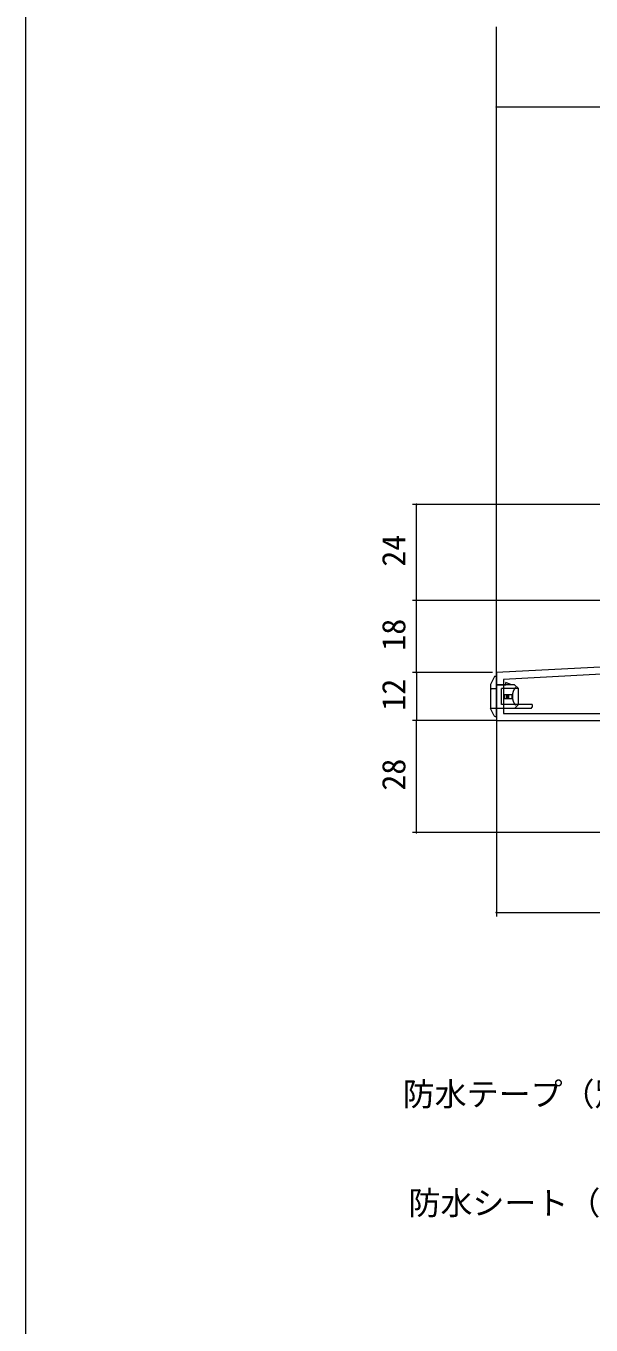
# Model space of a CAD drawing. Units: millimetres, scale not verified. Extents: x -1188 to -198, y -840 to 760.
# Drawn here: x -1188 to -1046.7, y -164.3 to 160.5 of the extents above; entities that cross this region are included whole.
import ezdxf
from ezdxf.enums import TextEntityAlignment as Align

# ---------------------------------------------------------------- set-up
doc = ezdxf.new("R2010")
doc.units = ezdxf.units.MM
doc.header["$LTSCALE"] = 4
doc.linetypes.add('DASHED1', pattern=[1.8, 1.2, -0.6])
doc.linetypes.add('DASHED3', pattern=[4, 3, -1])
for name, color, linetype, lineweight in [('0-2_YKK_ZWAK', 7, 'Continuous', 9), ('0-3_YKK_11', 7, 'Continuous', 9), ('0-4_YKK_12', 2, 'Continuous', 9), ('0-6_YKK_13', 4, 'Continuous', 9), ('0-7_YKK_D', 6, 'Continuous', 9)]:
    doc.layers.add(name, color=color, linetype=linetype, lineweight=lineweight)
doc.styles.add('ＭＳ ゴシック', font='')
doc.styles.get('ＭＳ ゴシック').set_extended_font_data('MS Gothic')

msp = doc.modelspace()

# ---------------------------------------------------------------- linework, layer by layer
at = {"layer": '0-2_YKK_ZWAK'}
msp.add_line((-1188, -840), (-1188, 720), dxfattribs=at)
at = {"layer": '0-3_YKK_11'}
for p, q in [((-1028.342, 1.027), (-1070.342, -1.174)), ((-1070.342, -1.174), (-1070.342, -13.174)), ((-1028.342, -0.775), (-1068.542, -2.882)), ((-1028.342, -0.775), (-1068.542, -2.882)), ((-1068.542, -2.882), (-1068.542, -11.374)), ((-1068.542, -11.374), (-1028.342, -11.374)), ((-1070.342, -13.174), (-1007.842, -13.174))]:
    msp.add_line(p, q, dxfattribs=at)
at = {"layer": '0-4_YKK_12'}
msp.add_line((-1070.342, -1.977), (-1070.342, 160.326), dxfattribs=at)
at = {"layer": '0-6_YKK_13'}
for p, q in [((-1070.925, -2.289), (-1071.842, -4.123)), ((-1070.342, -2.123), (-1070.636, -2.123)), ((-1070.342, -4.623), (-1070.342, -2.123)), ((-1070.342, -12.123), (-1070.342, -2.623)), ((-1071.842, -4.123), (-1071.842, -10.123)), ((-1064.842, -5.123), (-1069.042, -5.123)), ((-1069.042, -9.123), (-1069.042, -5.123)), ((-1066.524, -4.223), (-1067.942, -3.623)), ((-1064.842, -9.123), (-1064.842, -5.123)), ((-1061.342, -9.123), (-1069.042, -9.123)), ((-1068.442, -6.623), (-1068.442, -7.623)), ((-1068.442, -6.623), (-1066.435, -6.623)), ((-1068.442, -7.623), (-1066.435, -7.623)), ((-1068.308, -6.623), (-1068.308, -7.623)), ((-1067.842, -6.623), (-1067.842, -7.623)), ((-1067.655, -6.623), (-1067.655, -7.623)), ((-1067.342, -6.623), (-1067.342, -7.623)), ((-1064.842, -9.123), (-1065.842, -10.123)), ((-1061.342, -9.123), (-1061.342, -9.823)), ((-1070.925, -11.957), (-1071.842, -10.123)), ((-1070.657, -12.123), (-1070.342, -12.123)), ((-1061.642, -10.123), (-1070.342, -10.123)), ((-1070.342, -10.623), (-1070.342, -12.123)), ((-1061.642, -10.123), (-1061.342, -9.823))]:
    msp.add_line(p, q, dxfattribs=at)
at = {"layer": '0-6_YKK_13', "linetype": 'DASHED1'}
for p, q in [((-1070.342, -5.223), (-1071.542, -5.223)), ((-1070.342, -5.223), (-1071.405, -5.223)), ((-1070.342, -10.123), (-1071.842, -10.123))]:
    msp.add_line(p, q, dxfattribs=at)
at = {"layer": '0-6_YKK_13', "linetype": 'DASHED3'}
msp.add_lwpolyline([(-1070.342, -4.223), (-1067.942, -4.223), (-1067.942, -3.623)], dxfattribs=at)
at = {"layer": '0-6_YKK_13'}
for points in [[(-1064.842, -5.123), (-1065.842, -4.223), (-1070.342, -4.223)], [(-1066.208, -6.147), (-1066.219, -6.185), (-1066.229, -6.222), (-1066.238, -6.26), (-1066.247, -6.299), (-1066.256, -6.337), (-1066.264, -6.375), (-1066.272, -6.414), (-1066.28, -6.452), (-1066.287, -6.491), (-1066.294, -6.53), (-1066.3, -6.569), (-1066.306, -6.608), (-1066.311, -6.647), (-1066.316, -6.687), (-1066.32, -6.726), (-1066.324, -6.766), (-1066.328, -6.805), (-1066.331, -6.845), (-1066.334, -6.884), (-1066.337, -6.924), (-1066.338, -6.964), (-1066.34, -7.004), (-1066.341, -7.043), (-1066.342, -7.083), (-1066.342, -7.123), (-1066.342, -7.163), (-1066.341, -7.203), (-1066.34, -7.242), (-1066.338, -7.282), (-1066.337, -7.322), (-1066.334, -7.362), (-1066.331, -7.401), (-1066.328, -7.441), (-1066.324, -7.48), (-1066.32, -7.52), (-1066.316, -7.559), (-1066.311, -7.599), (-1066.306, -7.638), (-1066.3, -7.677)], [(-1065.514, -4.89), (-1065.538, -4.916), (-1065.561, -4.942), (-1065.585, -4.969), (-1065.608, -4.995), (-1065.631, -5.023), (-1065.654, -5.05), (-1065.676, -5.078), (-1065.698, -5.107), (-1065.72, -5.136), (-1065.741, -5.165), (-1065.762, -5.194), (-1065.783, -5.224), (-1065.803, -5.254), (-1065.823, -5.285), (-1065.843, -5.316), (-1065.863, -5.347), (-1065.882, -5.379), (-1065.9, -5.411), (-1065.919, -5.443), (-1065.937, -5.476), (-1065.954, -5.509), (-1065.972, -5.542), (-1065.989, -5.576), (-1066.005, -5.609), (-1066.022, -5.643), (-1066.037, -5.678), (-1066.053, -5.712), (-1066.068, -5.747), (-1066.083, -5.783), (-1066.097, -5.818), (-1066.111, -5.854), (-1066.125, -5.89), (-1066.138, -5.926), (-1066.15, -5.962), (-1066.163, -5.999), (-1066.175, -6.036), (-1066.186, -6.073), (-1066.198, -6.11), (-1066.208, -6.147)], [(-1066.47, -6.919), (-1066.47, -6.927), (-1066.471, -6.936), (-1066.471, -6.944), (-1066.472, -6.952), (-1066.472, -6.96), (-1066.473, -6.968), (-1066.473, -6.976), (-1066.473, -6.984), (-1066.474, -6.993), (-1066.474, -7.001), (-1066.474, -7.009), (-1066.475, -7.017), (-1066.475, -7.025), (-1066.475, -7.033), (-1066.475, -7.041), (-1066.476, -7.05), (-1066.476, -7.058), (-1066.476, -7.066), (-1066.476, -7.074), (-1066.476, -7.082), (-1066.476, -7.09), (-1066.476, -7.099), (-1066.476, -7.107), (-1066.477, -7.115), (-1066.477, -7.123), (-1066.477, -7.131), (-1066.476, -7.139), (-1066.476, -7.148), (-1066.476, -7.156), (-1066.476, -7.164), (-1066.476, -7.172), (-1066.476, -7.18), (-1066.476, -7.188), (-1066.476, -7.196), (-1066.475, -7.205), (-1066.475, -7.213), (-1066.475, -7.221), (-1066.475, -7.229), (-1066.474, -7.237)], [(-1066.474, -7.237), (-1066.474, -7.245), (-1066.474, -7.254), (-1066.473, -7.262), (-1066.473, -7.27), (-1066.473, -7.278), (-1066.472, -7.286), (-1066.472, -7.294), (-1066.471, -7.302), (-1066.471, -7.311), (-1066.47, -7.319), (-1066.47, -7.327), (-1066.469, -7.335), (-1066.469, -7.343), (-1066.468, -7.351), (-1066.467, -7.359), (-1066.467, -7.368), (-1066.466, -7.376), (-1066.465, -7.384), (-1066.465, -7.392), (-1066.464, -7.4), (-1066.463, -7.408), (-1066.462, -7.416), (-1066.461, -7.424), (-1066.461, -7.433), (-1066.46, -7.441), (-1066.459, -7.449), (-1066.458, -7.457), (-1066.457, -7.465), (-1066.456, -7.473), (-1066.455, -7.481), (-1066.454, -7.489), (-1066.453, -7.497), (-1066.452, -7.505), (-1066.451, -7.514), (-1066.45, -7.522), (-1066.449, -7.53), (-1066.448, -7.538), (-1066.447, -7.546), (-1066.446, -7.554)], [(-1066.431, -6.604), (-1066.433, -6.612), (-1066.434, -6.62), (-1066.436, -6.628), (-1066.437, -6.636), (-1066.438, -6.644), (-1066.439, -6.652), (-1066.441, -6.66), (-1066.442, -6.668), (-1066.443, -6.676), (-1066.444, -6.684), (-1066.446, -6.692), (-1066.447, -6.7), (-1066.448, -6.708), (-1066.449, -6.716), (-1066.45, -6.725), (-1066.451, -6.733), (-1066.452, -6.741), (-1066.453, -6.749), (-1066.454, -6.757), (-1066.455, -6.765), (-1066.456, -6.773), (-1066.457, -6.781), (-1066.458, -6.789), (-1066.459, -6.797), (-1066.46, -6.805), (-1066.461, -6.814), (-1066.461, -6.822), (-1066.462, -6.83), (-1066.463, -6.838), (-1066.464, -6.846), (-1066.465, -6.854), (-1066.465, -6.862), (-1066.466, -6.87), (-1066.467, -6.879), (-1066.467, -6.887), (-1066.468, -6.895), (-1066.469, -6.903), (-1066.469, -6.911), (-1066.47, -6.919)], [(-1066.446, -7.554), (-1066.444, -7.562), (-1066.443, -7.57), (-1066.442, -7.578), (-1066.441, -7.586), (-1066.439, -7.594), (-1066.438, -7.602), (-1066.437, -7.61), (-1066.436, -7.618), (-1066.434, -7.626), (-1066.433, -7.634), (-1066.431, -7.642)], [(-1066.3, -7.677), (-1066.294, -7.716), (-1066.287, -7.755), (-1066.28, -7.794), (-1066.272, -7.832), (-1066.264, -7.871), (-1066.256, -7.909), (-1066.247, -7.948), (-1066.238, -7.986), (-1066.229, -8.024), (-1066.219, -8.061), (-1066.208, -8.099), (-1066.198, -8.136), (-1066.186, -8.174), (-1066.175, -8.211), (-1066.163, -8.247), (-1066.15, -8.284), (-1066.138, -8.32), (-1066.125, -8.357), (-1066.111, -8.392), (-1066.097, -8.428), (-1066.083, -8.464), (-1066.068, -8.499), (-1066.053, -8.534), (-1066.037, -8.568), (-1066.022, -8.603), (-1066.005, -8.637), (-1065.989, -8.671), (-1065.972, -8.704), (-1065.954, -8.737), (-1065.937, -8.77), (-1065.919, -8.803), (-1065.9, -8.835), (-1065.882, -8.867), (-1065.863, -8.899), (-1065.843, -8.93), (-1065.823, -8.961), (-1065.803, -8.992), (-1065.783, -9.022), (-1065.762, -9.052)], [(-1065.762, -9.052), (-1065.741, -9.081), (-1065.72, -9.111), (-1065.698, -9.139), (-1065.676, -9.168), (-1065.654, -9.196), (-1065.631, -9.224), (-1065.608, -9.251), (-1065.585, -9.278), (-1065.561, -9.304), (-1065.538, -9.33), (-1065.514, -9.356)]]:
    msp.add_lwpolyline(points, dxfattribs=at)
for centre, start, end in [((-1070.657, -2.423), 90, 153.43494), ((-1070.657, -11.823), 206.56505, 270)]:
    msp.add_arc(centre, 0.3, start, end, dxfattribs=at)
at = {"layer": '0-6_YKK_13', "linetype": 'DASHED1'}
msp.add_arc((-1071.542, -4.923), 0.3, 180, 270, dxfattribs=at)
at = {"layer": '0-7_YKK_D'}
for p, q in [((-1070.342, 121.326), (-1070.342, 141.326)), ((-1070.342, 140.326), (-978.342, 140.326)), ((-1022.389, 40.826), (-1091.342, 40.826)), ((-1090.342, 16.826), (-1090.342, 40.826)), ((-1028.842, 16.826), (-1091.342, 16.826)), ((-1028.842, 16.826), (-1091.342, 16.826)), ((-1090.342, -1.174), (-1090.342, 16.826)), ((-1072.342, -1.174), (-1091.342, -1.174)), ((-1071.342, -1.174), (-1091.342, -1.174)), ((-1090.342, -1.174), (-1090.342, -13.174)), ((-1070.342, -13.174), (-1091.342, -13.174)), ((-1070.342, -13.174), (-1091.342, -13.174)), ((-1090.342, -41.174), (-1090.342, -13.174)), ((-1070.342, -13.123), (-1070.342, -62.174)), ((-1008.342, -41.174), (-1091.342, -41.174)), ((-1070.342, -61.174), (-1005.342, -61.174))]:
    msp.add_line(p, q, dxfattribs=at)
for centre, start, end in [((-1070.342, 140.326), 0, 180), ((-1070.342, 140.326), 180, 0), ((-1090.342, 40.826), 90, 270), ((-1090.342, 40.826), 270, 90), ((-1090.342, 16.826), 90, 270), ((-1090.342, 16.826), 90, 270), ((-1090.342, 16.826), 270, 90), ((-1090.342, 16.826), 270, 90), ((-1090.342, -1.174), 90, 270), ((-1090.342, -1.174), 90, 270), ((-1090.342, -1.174), 270, 90), ((-1090.342, -1.174), 270, 90), ((-1090.342, -13.174), 90, 270), ((-1090.342, -13.174), 90, 270), ((-1090.342, -13.174), 270, 90), ((-1090.342, -13.174), 270, 90), ((-1090.342, -41.174), 90, 270), ((-1090.342, -41.174), 270, 90), ((-1070.342, -61.174), 0, 180), ((-1070.342, -61.174), 180, 0)]:
    msp.add_arc(centre, 0.106, start, end, dxfattribs=at)

# ---------------------------------------------------------------- texts
at = {"layer": '0-7_YKK_D', "color": 4, "style": 'ＭＳ ゴシック'}
for s, p in [('24', (-1091.342, 25.306)), ('18', (-1091.342, 4.306)), ('12', (-1091.342, -10.694)), ('28', (-1091.342, -30.694))]:
    msp.add_text(s, height=5.865, rotation=90, dxfattribs=at).set_placement(p, align=Align.BOTTOM_LEFT)
for s, p in [('防水テープ（別途）', (-1093.777, -111.289)), ('防水シート（別途）', (-1092.323, -138.503))]:
    msp.add_text(s, height=5.865, dxfattribs=at).set_placement(p, align=Align.BOTTOM_LEFT)

doc.saveas('drawing.dxf')
